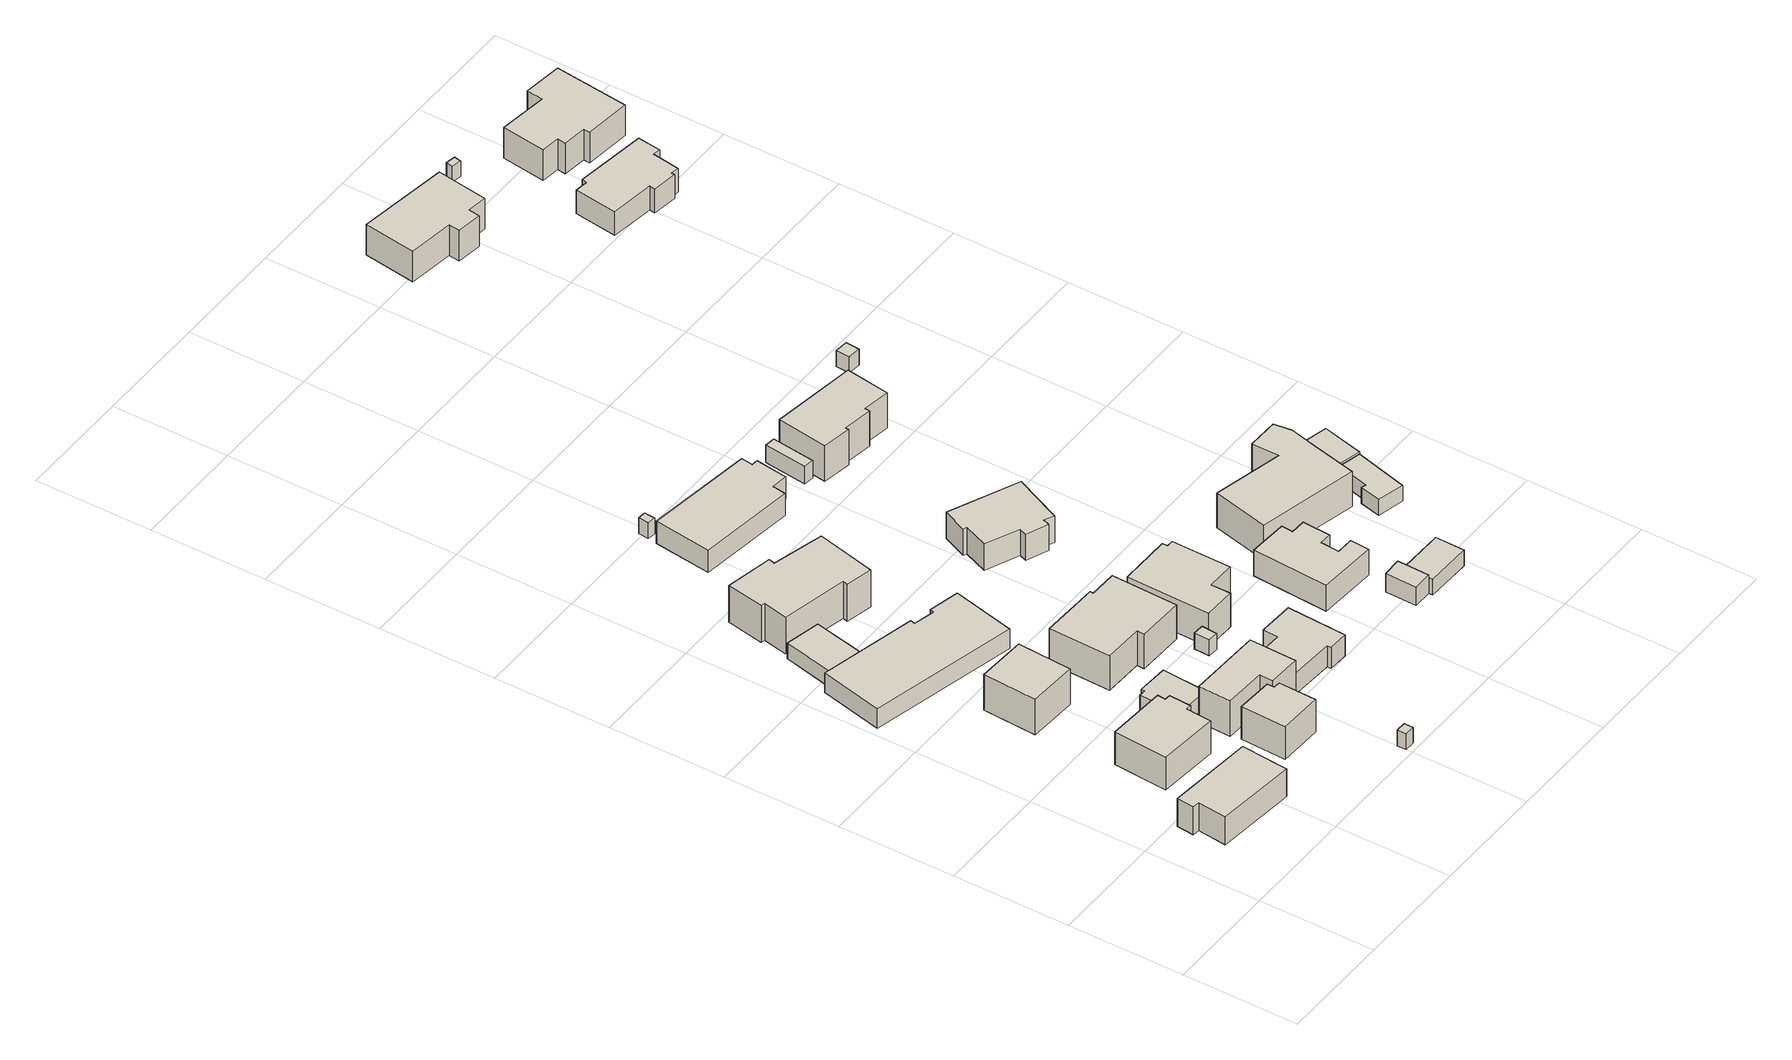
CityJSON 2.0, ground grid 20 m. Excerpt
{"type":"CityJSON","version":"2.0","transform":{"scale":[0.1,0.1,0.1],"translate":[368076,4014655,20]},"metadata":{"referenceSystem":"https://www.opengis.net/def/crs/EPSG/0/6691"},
"CityObjects":{
"building1":{"type":"Building","attributes":{"枝番":1,"利根川水系渡良瀬川洪水浸水想定区域（計画規模）.規模":"L1","利根川水系渡良瀬川洪水浸水想定区域（計画規模）.浸水ランク":"1","利根川水系渡良瀬川洪水浸水想定区域（計画規模）.浸水深":0.2,"利根川水系渡良瀬川洪水浸水想定区域（想定最大規模）.規模":"L2","利根川水系渡良瀬川洪水浸水想定区域（想定最大規模）.浸水ランク":"2","利根川水系渡良瀬川洪水浸水想定区域（想定最大規模）.浸水深":2.23,"利根川水系渡良瀬川洪水浸水想定区域（想定最大規模）.継続時間":8.1,"usage":"411","measuredHeight":6.9,"BuildingDetails.prefecture":"10","BuildingDetails.city":"10207","BuildingDetails.surveyYear":2016},"geometry":[{"type":"Solid","lod":"1","boundaries":[[[[0,1,2,3,4,5]],[[4,6,7,5]],[[3,8,6,4]],[[2,9,8,3]],[[1,10,9,2]],[[0,11,10,1]],[[5,7,11,0]],[[6,8,9,10,11,7]]]]}]},
"building2":{"type":"Building","attributes":{"枝番":1,"利根川水系渡良瀬川洪水浸水想定区域（計画規模）.規模":"L1","利根川水系渡良瀬川洪水浸水想定区域（計画規模）.浸水ランク":"1","利根川水系渡良瀬川洪水浸水想定区域（計画規模）.浸水深":0.1,"利根川水系渡良瀬川洪水浸水想定区域（想定最大規模）.規模":"L2","利根川水系渡良瀬川洪水浸水想定区域（想定最大規模）.浸水ランク":"2","利根川水系渡良瀬川洪水浸水想定区域（想定最大規模）.浸水深":2.12,"利根川水系渡良瀬川洪水浸水想定区域（想定最大規模）.継続時間":8.1,"利根川水系矢場川洪水浸水想定区域（想定最大規模）.規模":"L2","利根川水系多々良川洪水浸水想定区域（想定最大規模）.規模":"L2","利根川水系多々良川洪水浸水想定区域（想定最大規模）.浸水ランク":"1","利根川水系多々良川洪水浸水想定区域（想定最大規模）.浸水深":0.05,"usage":"411","measuredHeight":7.3,"BuildingDetails.prefecture":"10","BuildingDetails.city":"10207","BuildingDetails.surveyYear":2016},"geometry":[{"type":"Solid","lod":"1","boundaries":[[[[12,13,14,15,16,17,18,19]],[[18,20,21,19]],[[17,22,20,18]],[[16,23,22,17]],[[15,24,23,16]],[[14,25,24,15]],[[13,26,25,14]],[[12,27,26,13]],[[19,21,27,12]],[[20,22,23,24,25,26,27,21]]]]}]},
"building3":{"type":"Building","attributes":{"枝番":1,"利根川水系渡良瀬川洪水浸水想定区域（計画規模）.規模":"L1","利根川水系渡良瀬川洪水浸水想定区域（計画規模）.浸水ランク":"2","利根川水系渡良瀬川洪水浸水想定区域（計画規模）.浸水深":0.8,"利根川水系渡良瀬川洪水浸水想定区域（想定最大規模）.規模":"L2","利根川水系渡良瀬川洪水浸水想定区域（想定最大規模）.浸水ランク":"2","利根川水系渡良瀬川洪水浸水想定区域（想定最大規模）.浸水深":2.83,"利根川水系渡良瀬川洪水浸水想定区域（想定最大規模）.継続時間":8.7,"利根川水系多々良川洪水浸水想定区域（想定最大規模）.規模":"L2","利根川水系多々良川洪水浸水想定区域（想定最大規模）.浸水ランク":"1","利根川水系多々良川洪水浸水想定区域（想定最大規模）.浸水深":0.43,"usage":"411","measuredHeight":7.5,"BuildingDetails.prefecture":"10","BuildingDetails.city":"10207","BuildingDetails.surveyYear":2016},"geometry":[{"type":"Solid","lod":"1","boundaries":[[[[28,29,30,31]],[[30,32,33,31]],[[29,34,32,30]],[[28,35,34,29]],[[31,33,35,28]],[[32,34,35,33]]]]}]},
"building4":{"type":"Building","attributes":{"枝番":1,"利根川水系渡良瀬川洪水浸水想定区域（計画規模）.規模":"L1","利根川水系渡良瀬川洪水浸水想定区域（計画規模）.浸水ランク":"1","利根川水系渡良瀬川洪水浸水想定区域（計画規模）.浸水深":0.01,"利根川水系渡良瀬川洪水浸水想定区域（想定最大規模）.規模":"L2","利根川水系渡良瀬川洪水浸水想定区域（想定最大規模）.浸水ランク":"2","利根川水系渡良瀬川洪水浸水想定区域（想定最大規模）.浸水深":1.92,"利根川水系渡良瀬川洪水浸水想定区域（想定最大規模）.継続時間":7.8,"usage":"441","measuredHeight":3.4,"BuildingDetails.prefecture":"10","BuildingDetails.city":"10207","BuildingDetails.surveyYear":2016},"geometry":[{"type":"Solid","lod":"1","boundaries":[[[[36,37,38,39]],[[38,40,41,39]],[[37,42,40,38]],[[36,43,42,37]],[[39,41,43,36]],[[40,42,43,41]]]]}]},
"building5":{"type":"Building","attributes":{"枝番":1,"利根川水系渡良瀬川洪水浸水想定区域（計画規模）.規模":"L1","利根川水系渡良瀬川洪水浸水想定区域（計画規模）.浸水ランク":"1","利根川水系渡良瀬川洪水浸水想定区域（計画規模）.浸水深":0.01,"利根川水系渡良瀬川洪水浸水想定区域（想定最大規模）.規模":"L2","利根川水系渡良瀬川洪水浸水想定区域（想定最大規模）.浸水ランク":"2","利根川水系渡良瀬川洪水浸水想定区域（想定最大規模）.浸水深":2.02,"利根川水系渡良瀬川洪水浸水想定区域（想定最大規模）.継続時間":7.8,"利根川水系矢場川洪水浸水想定区域（想定最大規模）.規模":"L2","利根川水系多々良川洪水浸水想定区域（想定最大規模）.規模":"L2","利根川水系多々良川洪水浸水想定区域（想定最大規模）.浸水ランク":"1","利根川水系多々良川洪水浸水想定区域（想定最大規模）.浸水深":0.03,"usage":"441","measuredHeight":4.3,"BuildingDetails.prefecture":"10","BuildingDetails.city":"10207","BuildingDetails.surveyYear":2016},"geometry":[{"type":"Solid","lod":"1","boundaries":[[[[44,45,46,47,48,49,50,51]],[[50,52,53,51]],[[49,54,52,50]],[[48,55,54,49]],[[47,56,55,48]],[[46,57,56,47]],[[45,58,57,46]],[[44,59,58,45]],[[51,53,59,44]],[[52,54,55,56,57,58,59,53]]]]}]},
"building6":{"type":"Building","attributes":{"枝番":1,"利根川水系渡良瀬川洪水浸水想定区域（計画規模）.規模":"L1","利根川水系渡良瀬川洪水浸水想定区域（計画規模）.浸水ランク":"1","利根川水系渡良瀬川洪水浸水想定区域（計画規模）.浸水深":0.4,"利根川水系渡良瀬川洪水浸水想定区域（計画規模）.継続時間":1.7,"利根川水系渡良瀬川洪水浸水想定区域（想定最大規模）.規模":"L2","利根川水系渡良瀬川洪水浸水想定区域（想定最大規模）.浸水ランク":"2","利根川水系渡良瀬川洪水浸水想定区域（想定最大規模）.浸水深":2.43,"利根川水系渡良瀬川洪水浸水想定区域（想定最大規模）.継続時間":10.6,"利根川水系矢場川洪水浸水想定区域（想定最大規模）.規模":"L2","利根川水系矢場川洪水浸水想定区域（想定最大規模）.浸水ランク":"1","利根川水系矢場川洪水浸水想定区域（想定最大規模）.浸水深":0.06,"利根川水系多々良川洪水浸水想定区域（想定最大規模）.規模":"L2","利根川水系多々良川洪水浸水想定区域（想定最大規模）.浸水ランク":"1","利根川水系多々良川洪水浸水想定区域（想定最大規模）.浸水深":0.07,"利根川水系利根川洪水浸水想定区域（想定最大規模）.規模":"L2","利根川水系利根川洪水浸水想定区域（想定最大規模）.浸水ランク":"1","利根川水系利根川洪水浸水想定区域（想定最大規模）.浸水深":0.039,"usage":"411","measuredHeight":6.6,"BuildingDetails.prefecture":"10","BuildingDetails.city":"10207","BuildingDetails.surveyYear":2016},"geometry":[{"type":"Solid","lod":"1","boundaries":[[[[60,61,62,63,64,65]],[[64,66,67,65]],[[63,68,66,64]],[[62,69,68,63]],[[61,70,69,62]],[[60,71,70,61]],[[65,67,71,60]],[[66,68,69,70,71,67]]]]}]},
"building7":{"type":"Building","attributes":{"枝番":1,"利根川水系渡良瀬川洪水浸水想定区域（計画規模）.規模":"L1","利根川水系渡良瀬川洪水浸水想定区域（計画規模）.浸水ランク":"1","利根川水系渡良瀬川洪水浸水想定区域（計画規模）.浸水深":0.4,"利根川水系渡良瀬川洪水浸水想定区域（計画規模）.継続時間":1.5,"利根川水系渡良瀬川洪水浸水想定区域（想定最大規模）.規模":"L2","利根川水系渡良瀬川洪水浸水想定区域（想定最大規模）.浸水ランク":"2","利根川水系渡良瀬川洪水浸水想定区域（想定最大規模）.浸水深":2.43,"利根川水系渡良瀬川洪水浸水想定区域（想定最大規模）.継続時間":10.4,"利根川水系矢場川洪水浸水想定区域（想定最大規模）.規模":"L2","利根川水系多々良川洪水浸水想定区域（想定最大規模）.規模":"L2","利根川水系多々良川洪水浸水想定区域（想定最大規模）.浸水ランク":"1","利根川水系多々良川洪水浸水想定区域（想定最大規模）.浸水深":0.04,"measuredHeight":3.7,"BuildingDetails.prefecture":"10","BuildingDetails.city":"10207"},"geometry":[{"type":"Solid","lod":"1","boundaries":[[[[72,73,74,75,76,77,78,79]],[[78,80,81,79]],[[77,82,80,78]],[[76,83,82,77]],[[75,84,83,76]],[[74,85,84,75]],[[73,86,85,74]],[[72,87,86,73]],[[79,81,87,72]],[[80,82,83,84,85,86,87,81]]]]}]},
"building8":{"type":"Building","attributes":{"枝番":1,"利根川水系渡良瀬川洪水浸水想定区域（計画規模）.規模":"L1","利根川水系渡良瀬川洪水浸水想定区域（計画規模）.浸水ランク":"2","利根川水系渡良瀬川洪水浸水想定区域（計画規模）.浸水深":0.6,"利根川水系渡良瀬川洪水浸水想定区域（計画規模）.継続時間":1.2,"利根川水系渡良瀬川洪水浸水想定区域（想定最大規模）.規模":"L2","利根川水系渡良瀬川洪水浸水想定区域（想定最大規模）.浸水ランク":"2","利根川水系渡良瀬川洪水浸水想定区域（想定最大規模）.浸水深":2.6,"利根川水系渡良瀬川洪水浸水想定区域（想定最大規模）.継続時間":10.2,"利根川水系矢場川洪水浸水想定区域（想定最大規模）.規模":"L2","利根川水系矢場川洪水浸水想定区域（想定最大規模）.浸水ランク":"1","利根川水系矢場川洪水浸水想定区域（想定最大規模）.浸水深":0.12,"利根川水系多々良川洪水浸水想定区域（想定最大規模）.規模":"L2","利根川水系多々良川洪水浸水想定区域（想定最大規模）.浸水ランク":"1","利根川水系多々良川洪水浸水想定区域（想定最大規模）.浸水深":0.18,"利根川水系利根川洪水浸水想定区域（想定最大規模）.規模":"L2","利根川水系利根川洪水浸水想定区域（想定最大規模）.浸水ランク":"1","利根川水系利根川洪水浸水想定区域（想定最大規模）.浸水深":0.139,"BuildingDetails.prefecture":"10","BuildingDetails.city":"10207"},"geometry":[{"type":"Solid","lod":"1","boundaries":[[[[88,89,90,91]],[[90,92,93,91]],[[89,94,92,90]],[[88,95,94,89]],[[91,93,95,88]],[[92,94,95,93]]]]}]},
"building9":{"type":"Building","attributes":{"枝番":1,"利根川水系渡良瀬川洪水浸水想定区域（計画規模）.規模":"L1","利根川水系渡良瀬川洪水浸水想定区域（計画規模）.浸水ランク":"1","利根川水系渡良瀬川洪水浸水想定区域（計画規模）.浸水深":0.3,"利根川水系渡良瀬川洪水浸水想定区域（計画規模）.継続時間":1.7,"利根川水系渡良瀬川洪水浸水想定区域（想定最大規模）.規模":"L2","利根川水系渡良瀬川洪水浸水想定区域（想定最大規模）.浸水ランク":"2","利根川水系渡良瀬川洪水浸水想定区域（想定最大規模）.浸水深":2.29,"利根川水系渡良瀬川洪水浸水想定区域（想定最大規模）.継続時間":10.6,"利根川水系矢場川洪水浸水想定区域（想定最大規模）.規模":"L2","利根川水系矢場川洪水浸水想定区域（想定最大規模）.浸水ランク":"1","利根川水系矢場川洪水浸水想定区域（想定最大規模）.浸水深":0.11,"利根川水系多々良川洪水浸水想定区域（想定最大規模）.規模":"L2","利根川水系多々良川洪水浸水想定区域（想定最大規模）.浸水ランク":"1","利根川水系多々良川洪水浸水想定区域（想定最大規模）.浸水深":0.18,"利根川水系利根川洪水浸水想定区域（想定最大規模）.規模":"L2","利根川水系利根川洪水浸水想定区域（想定最大規模）.浸水ランク":"1","利根川水系利根川洪水浸水想定区域（想定最大規模）.浸水深":0.14,"usage":"411","measuredHeight":7.6,"BuildingDetails.prefecture":"10","BuildingDetails.city":"10207","BuildingDetails.surveyYear":2016},"geometry":[{"type":"Solid","lod":"1","boundaries":[[[[96,97,98,99,100,101]],[[100,102,103,101]],[[99,104,102,100]],[[98,105,104,99]],[[97,106,105,98]],[[96,107,106,97]],[[101,103,107,96]],[[102,104,105,106,107,103]]]]}]},
"building10":{"type":"Building","attributes":{"枝番":1,"利根川水系渡良瀬川洪水浸水想定区域（計画規模）.規模":"L1","利根川水系渡良瀬川洪水浸水想定区域（計画規模）.浸水ランク":"1","利根川水系渡良瀬川洪水浸水想定区域（計画規模）.浸水深":0.02,"利根川水系渡良瀬川洪水浸水想定区域（想定最大規模）.規模":"L2","利根川水系渡良瀬川洪水浸水想定区域（想定最大規模）.浸水ランク":"2","利根川水系渡良瀬川洪水浸水想定区域（想定最大規模）.浸水深":1.92,"利根川水系渡良瀬川洪水浸水想定区域（想定最大規模）.継続時間":7.8,"利根川水系矢場川洪水浸水想定区域（想定最大規模）.規模":"L2","利根川水系多々良川洪水浸水想定区域（想定最大規模）.規模":"L2","利根川水系多々良川洪水浸水想定区域（想定最大規模）.浸水ランク":"1","利根川水系多々良川洪水浸水想定区域（想定最大規模）.浸水深":0.22,"usage":"411","measuredHeight":8.4,"BuildingDetails.prefecture":"10","BuildingDetails.city":"10207","BuildingDetails.surveyYear":2016},"geometry":[{"type":"Solid","lod":"1","boundaries":[[[[108,109,110,111,112,113,114,115,116,117]],[[116,118,119,117]],[[115,120,118,116]],[[114,121,120,115]],[[113,122,121,114]],[[112,123,122,113]],[[111,124,123,112]],[[110,125,124,111]],[[109,126,125,110]],[[108,127,126,109]],[[117,119,127,108]],[[118,120,121,122,123,124,125,126,127,119]]]]}]},
"building11":{"type":"Building","attributes":{"枝番":1,"利根川水系渡良瀬川洪水浸水想定区域（計画規模）.規模":"L1","利根川水系渡良瀬川洪水浸水想定区域（計画規模）.浸水ランク":"1","利根川水系渡良瀬川洪水浸水想定区域（計画規模）.浸水深":0.1,"利根川水系渡良瀬川洪水浸水想定区域（計画規模）.継続時間":1.5,"利根川水系渡良瀬川洪水浸水想定区域（想定最大規模）.規模":"L2","利根川水系渡良瀬川洪水浸水想定区域（想定最大規模）.浸水ランク":"2","利根川水系渡良瀬川洪水浸水想定区域（想定最大規模）.浸水深":2.12,"利根川水系渡良瀬川洪水浸水想定区域（想定最大規模）.継続時間":10.4,"利根川水系矢場川洪水浸水想定区域（想定最大規模）.規模":"L2","利根川水系矢場川洪水浸水想定区域（想定最大規模）.浸水ランク":"1","利根川水系矢場川洪水浸水想定区域（想定最大規模）.浸水深":0.26,"利根川水系多々良川洪水浸水想定区域（想定最大規模）.規模":"L2","利根川水系多々良川洪水浸水想定区域（想定最大規模）.浸水ランク":"1","利根川水系多々良川洪水浸水想定区域（想定最大規模）.浸水深":0.04,"利根川水系利根川洪水浸水想定区域（想定最大規模）.規模":"L2","利根川水系利根川洪水浸水想定区域（想定最大規模）.浸水ランク":"1","利根川水系利根川洪水浸水想定区域（想定最大規模）.浸水深":0.04,"usage":"411","measuredHeight":8.1,"BuildingDetails.prefecture":"10","BuildingDetails.city":"10207","BuildingDetails.surveyYear":2016},"geometry":[{"type":"Solid","lod":"1","boundaries":[[[[128,129,130,131,132,133,134,135]],[[134,136,137,135]],[[133,138,136,134]],[[132,139,138,133]],[[131,140,139,132]],[[130,141,140,131]],[[129,142,141,130]],[[128,143,142,129]],[[135,137,143,128]],[[136,138,139,140,141,142,143,137]]]]}]},
"building12":{"type":"Building","attributes":{"枝番":1,"利根川水系渡良瀬川洪水浸水想定区域（計画規模）.規模":"L1","利根川水系渡良瀬川洪水浸水想定区域（計画規模）.浸水ランク":"1","利根川水系渡良瀬川洪水浸水想定区域（計画規模）.浸水深":0.4,"利根川水系渡良瀬川洪水浸水想定区域（計画規模）.継続時間":1.5,"利根川水系渡良瀬川洪水浸水想定区域（想定最大規模）.規模":"L2","利根川水系渡良瀬川洪水浸水想定区域（想定最大規模）.浸水ランク":"2","利根川水系渡良瀬川洪水浸水想定区域（想定最大規模）.浸水深":2.37,"利根川水系渡良瀬川洪水浸水想定区域（想定最大規模）.継続時間":10.4,"利根川水系矢場川洪水浸水想定区域（想定最大規模）.規模":"L2","利根川水系多々良川洪水浸水想定区域（想定最大規模）.規模":"L2","BuildingDetails.prefecture":"10","BuildingDetails.city":"10207"},"geometry":[{"type":"Solid","lod":"1","boundaries":[[[[144,145,146,147]],[[146,148,149,147]],[[145,150,148,146]],[[144,151,150,145]],[[147,149,151,144]],[[148,150,151,149]]]]}]},
"building13":{"type":"Building","attributes":{"枝番":1,"利根川水系渡良瀬川洪水浸水想定区域（計画規模）.規模":"L1","利根川水系渡良瀬川洪水浸水想定区域（計画規模）.浸水ランク":"1","利根川水系渡良瀬川洪水浸水想定区域（計画規模）.浸水深":0.4,"利根川水系渡良瀬川洪水浸水想定区域（計画規模）.継続時間":1.7,"利根川水系渡良瀬川洪水浸水想定区域（想定最大規模）.規模":"L2","利根川水系渡良瀬川洪水浸水想定区域（想定最大規模）.浸水ランク":"2","利根川水系渡良瀬川洪水浸水想定区域（想定最大規模）.浸水深":2.37,"利根川水系渡良瀬川洪水浸水想定区域（想定最大規模）.継続時間":10.6,"利根川水系矢場川洪水浸水想定区域（想定最大規模）.規模":"L2","利根川水系矢場川洪水浸水想定区域（想定最大規模）.浸水ランク":"1","利根川水系矢場川洪水浸水想定区域（想定最大規模）.浸水深":0.2,"利根川水系多々良川洪水浸水想定区域（想定最大規模）.規模":"L2","利根川水系多々良川洪水浸水想定区域（想定最大規模）.浸水ランク":"1","利根川水系多々良川洪水浸水想定区域（想定最大規模）.浸水深":0.25,"利根川水系利根川洪水浸水想定区域（想定最大規模）.規模":"L2","利根川水系利根川洪水浸水想定区域（想定最大規模）.浸水ランク":"1","利根川水系利根川洪水浸水想定区域（想定最大規模）.浸水深":0.24,"usage":"411","measuredHeight":5.1,"BuildingDetails.prefecture":"10","BuildingDetails.city":"10207","BuildingDetails.surveyYear":2016},"geometry":[{"type":"Solid","lod":"1","boundaries":[[[[152,153,154,155,156,157,158,159]],[[158,160,161,159]],[[157,162,160,158]],[[156,163,162,157]],[[155,164,163,156]],[[154,165,164,155]],[[153,166,165,154]],[[152,167,166,153]],[[159,161,167,152]],[[160,162,163,164,165,166,167,161]]]]}]},
"building14":{"type":"Building","attributes":{"枝番":1,"利根川水系渡良瀬川洪水浸水想定区域（計画規模）.規模":"L1","利根川水系渡良瀬川洪水浸水想定区域（計画規模）.浸水ランク":"2","利根川水系渡良瀬川洪水浸水想定区域（計画規模）.浸水深":0.52,"利根川水系渡良瀬川洪水浸水想定区域（想定最大規模）.規模":"L2","利根川水系渡良瀬川洪水浸水想定区域（想定最大規模）.浸水ランク":"2","利根川水系渡良瀬川洪水浸水想定区域（想定最大規模）.浸水深":2.49,"利根川水系渡良瀬川洪水浸水想定区域（想定最大規模）.継続時間":9.5,"利根川水系多々良川洪水浸水想定区域（想定最大規模）.規模":"L2","利根川水系多々良川洪水浸水想定区域（想定最大規模）.浸水ランク":"1","利根川水系多々良川洪水浸水想定区域（想定最大規模）.浸水深":0.13,"BuildingDetails.prefecture":"10","BuildingDetails.city":"10207"},"geometry":[{"type":"Solid","lod":"1","boundaries":[[[[168,169,170,171]],[[170,172,173,171]],[[169,174,172,170]],[[168,175,174,169]],[[171,173,175,168]],[[172,174,175,173]]]]}]},
"building15":{"type":"Building","attributes":{"枝番":1,"利根川水系渡良瀬川洪水浸水想定区域（計画規模）.規模":"L1","利根川水系渡良瀬川洪水浸水想定区域（計画規模）.浸水ランク":"2","利根川水系渡良瀬川洪水浸水想定区域（計画規模）.浸水深":0.52,"利根川水系渡良瀬川洪水浸水想定区域（想定最大規模）.規模":"L2","利根川水系渡良瀬川洪水浸水想定区域（想定最大規模）.浸水ランク":"2","利根川水系渡良瀬川洪水浸水想定区域（想定最大規模）.浸水深":2.52,"利根川水系渡良瀬川洪水浸水想定区域（想定最大規模）.継続時間":8.1,"利根川水系多々良川洪水浸水想定区域（想定最大規模）.規模":"L2","利根川水系多々良川洪水浸水想定区域（想定最大規模）.浸水ランク":"1","利根川水系多々良川洪水浸水想定区域（想定最大規模）.浸水深":0.13,"usage":"411","measuredHeight":7.5,"BuildingDetails.prefecture":"10","BuildingDetails.city":"10207","BuildingDetails.surveyYear":2016},"geometry":[{"type":"Solid","lod":"1","boundaries":[[[[176,177,178,179,180,181,182,183]],[[182,184,185,183]],[[181,186,184,182]],[[180,187,186,181]],[[179,188,187,180]],[[178,189,188,179]],[[177,190,189,178]],[[176,191,190,177]],[[183,185,191,176]],[[184,186,187,188,189,190,191,185]]]]}]},
"building16":{"type":"Building","attributes":{"枝番":1,"利根川水系渡良瀬川洪水浸水想定区域（計画規模）.規模":"L1","利根川水系渡良瀬川洪水浸水想定区域（計画規模）.浸水ランク":"2","利根川水系渡良瀬川洪水浸水想定区域（計画規模）.浸水深":0.5,"利根川水系渡良瀬川洪水浸水想定区域（計画規模）.継続時間":1.5,"利根川水系渡良瀬川洪水浸水想定区域（想定最大規模）.規模":"L2","利根川水系渡良瀬川洪水浸水想定区域（想定最大規模）.浸水ランク":"2","利根川水系渡良瀬川洪水浸水想定区域（想定最大規模）.浸水深":2.49,"利根川水系渡良瀬川洪水浸水想定区域（想定最大規模）.継続時間":10.4,"利根川水系矢場川洪水浸水想定区域（想定最大規模）.規模":"L2","利根川水系矢場川洪水浸水想定区域（想定最大規模）.浸水ランク":"1","利根川水系矢場川洪水浸水想定区域（想定最大規模）.浸水深":0.26,"利根川水系多々良川洪水浸水想定区域（想定最大規模）.規模":"L2","利根川水系多々良川洪水浸水想定区域（想定最大規模）.浸水ランク":"1","利根川水系多々良川洪水浸水想定区域（想定最大規模）.浸水深":0.3,"利根川水系利根川洪水浸水想定区域（想定最大規模）.規模":"L2","利根川水系利根川洪水浸水想定区域（想定最大規模）.浸水ランク":"1","利根川水系利根川洪水浸水想定区域（想定最大規模）.浸水深":0.04,"usage":"411","measuredHeight":8.1,"BuildingDetails.prefecture":"10","BuildingDetails.city":"10207","BuildingDetails.surveyYear":2016},"geometry":[{"type":"Solid","lod":"1","boundaries":[[[[192,193,194,195,196,197,198,199]],[[198,200,201,199]],[[197,202,200,198]],[[196,203,202,197]],[[195,204,203,196]],[[194,205,204,195]],[[193,206,205,194]],[[192,207,206,193]],[[199,201,207,192]],[[200,202,203,204,205,206,207,201]]]]}]},
"building17":{"type":"Building","attributes":{"枝番":1,"利根川水系渡良瀬川洪水浸水想定区域（計画規模）.規模":"L1","利根川水系渡良瀬川洪水浸水想定区域（計画規模）.浸水ランク":"1","利根川水系渡良瀬川洪水浸水想定区域（計画規模）.浸水深":0.3,"利根川水系渡良瀬川洪水浸水想定区域（計画規模）.継続時間":1.7,"利根川水系渡良瀬川洪水浸水想定区域（想定最大規模）.規模":"L2","利根川水系渡良瀬川洪水浸水想定区域（想定最大規模）.浸水ランク":"2","利根川水系渡良瀬川洪水浸水想定区域（想定最大規模）.浸水深":2.27,"利根川水系渡良瀬川洪水浸水想定区域（想定最大規模）.継続時間":10.5,"利根川水系矢場川洪水浸水想定区域（想定最大規模）.規模":"L2","利根川水系多々良川洪水浸水想定区域（想定最大規模）.規模":"L2","利根川水系利根川洪水浸水想定区域（想定最大規模）.規模":"L2","利根川水系利根川洪水浸水想定区域（想定最大規模）.浸水ランク":"1","利根川水系利根川洪水浸水想定区域（想定最大規模）.浸水深":0.04,"usage":"411","measuredHeight":6.4,"BuildingDetails.prefecture":"10","BuildingDetails.city":"10207","BuildingDetails.surveyYear":2016},"geometry":[{"type":"Solid","lod":"1","boundaries":[[[[208,209,210,211,212,213,214,215,216,217]],[[216,218,219,217]],[[215,220,218,216]],[[214,221,220,215]],[[213,222,221,214]],[[212,223,222,213]],[[211,224,223,212]],[[210,225,224,211]],[[209,226,225,210]],[[208,227,226,209]],[[217,219,227,208]],[[218,220,221,222,223,224,225,226,227,219]]]]}]},
"building18":{"type":"Building","attributes":{"枝番":1,"利根川水系渡良瀬川洪水浸水想定区域（計画規模）.規模":"L1","利根川水系渡良瀬川洪水浸水想定区域（計画規模）.浸水ランク":"2","利根川水系渡良瀬川洪水浸水想定区域（計画規模）.浸水深":0.5,"利根川水系渡良瀬川洪水浸水想定区域（計画規模）.継続時間":2.5,"利根川水系渡良瀬川洪水浸水想定区域（想定最大規模）.規模":"L2","利根川水系渡良瀬川洪水浸水想定区域（想定最大規模）.浸水ランク":"2","利根川水系渡良瀬川洪水浸水想定区域（想定最大規模）.浸水深":2.42,"利根川水系渡良瀬川洪水浸水想定区域（想定最大規模）.継続時間":11.3,"利根川水系矢場川洪水浸水想定区域（想定最大規模）.規模":"L2","利根川水系矢場川洪水浸水想定区域（想定最大規模）.浸水ランク":"1","利根川水系矢場川洪水浸水想定区域（想定最大規模）.浸水深":0.17,"利根川水系多々良川洪水浸水想定区域（想定最大規模）.規模":"L2","利根川水系多々良川洪水浸水想定区域（想定最大規模）.浸水ランク":"1","利根川水系多々良川洪水浸水想定区域（想定最大規模）.浸水深":0.01,"利根川水系利根川洪水浸水想定区域（想定最大規模）.規模":"L2","利根川水系利根川洪水浸水想定区域（想定最大規模）.浸水ランク":"1","利根川水系利根川洪水浸水想定区域（想定最大規模）.浸水深":0.04,"usage":"411","measuredHeight":6.3,"BuildingDetails.prefecture":"10","BuildingDetails.city":"10207","BuildingDetails.surveyYear":2016},"geometry":[{"type":"Solid","lod":"1","boundaries":[[[[228,229,230,231,232,233,234,235,236,237]],[[236,238,239,237]],[[235,240,238,236]],[[234,241,240,235]],[[233,242,241,234]],[[232,243,242,233]],[[231,244,243,232]],[[230,245,244,231]],[[229,246,245,230]],[[228,247,246,229]],[[237,239,247,228]],[[238,240,241,242,243,244,245,246,247,239]]]]}]},
"building19":{"type":"Building","attributes":{"枝番":1,"利根川水系渡良瀬川洪水浸水想定区域（計画規模）.規模":"L1","利根川水系渡良瀬川洪水浸水想定区域（計画規模）.浸水ランク":"1","利根川水系渡良瀬川洪水浸水想定区域（計画規模）.浸水深":0.1,"利根川水系渡良瀬川洪水浸水想定区域（想定最大規模）.規模":"L2","利根川水系渡良瀬川洪水浸水想定区域（想定最大規模）.浸水ランク":"2","利根川水系渡良瀬川洪水浸水想定区域（想定最大規模）.浸水深":2.02,"利根川水系渡良瀬川洪水浸水想定区域（想定最大規模）.継続時間":8.1,"usage":"411","measuredHeight":3.8,"BuildingDetails.prefecture":"10","BuildingDetails.city":"10207","BuildingDetails.surveyYear":2016},"geometry":[{"type":"Solid","lod":"1","boundaries":[[[[248,249,250,251]],[[250,252,253,251]],[[249,254,252,250]],[[248,255,254,249]],[[251,253,255,248]],[[252,254,255,253]]]]}]},
"building20":{"type":"Building","attributes":{"枝番":1,"利根川水系渡良瀬川洪水浸水想定区域（計画規模）.規模":"L1","利根川水系渡良瀬川洪水浸水想定区域（計画規模）.浸水ランク":"1","利根川水系渡良瀬川洪水浸水想定区域（計画規模）.浸水深":0.4,"利根川水系渡良瀬川洪水浸水想定区域（計画規模）.継続時間":0.7,"利根川水系渡良瀬川洪水浸水想定区域（想定最大規模）.規模":"L2","利根川水系渡良瀬川洪水浸水想定区域（想定最大規模）.浸水ランク":"2","利根川水系渡良瀬川洪水浸水想定区域（想定最大規模）.浸水深":2.31,"利根川水系渡良瀬川洪水浸水想定区域（想定最大規模）.継続時間":9.8,"利根川水系矢場川洪水浸水想定区域（想定最大規模）.規模":"L2","利根川水系矢場川洪水浸水想定区域（想定最大規模）.浸水ランク":"1","利根川水系矢場川洪水浸水想定区域（想定最大規模）.浸水深":0.07,"利根川水系多々良川洪水浸水想定区域（想定最大規模）.規模":"L2","利根川水系多々良川洪水浸水想定区域（想定最大規模）.浸水ランク":"1","利根川水系多々良川洪水浸水想定区域（想定最大規模）.浸水深":0.11,"利根川水系利根川洪水浸水想定区域（想定最大規模）.規模":"L2","利根川水系利根川洪水浸水想定区域（想定最大規模）.浸水ランク":"1","利根川水系利根川洪水浸水想定区域（想定最大規模）.浸水深":0.14,"measuredHeight":4.4,"BuildingDetails.prefecture":"10","BuildingDetails.city":"10207"},"geometry":[{"type":"Solid","lod":"1","boundaries":[[[[256,257,258,259,260]],[[259,261,262,260]],[[258,263,261,259]],[[257,264,263,258]],[[256,265,264,257]],[[260,262,265,256]],[[261,263,264,265,262]]]]}]},
"building21":{"type":"Building","attributes":{"枝番":1,"利根川水系渡良瀬川洪水浸水想定区域（計画規模）.規模":"L1","利根川水系渡良瀬川洪水浸水想定区域（計画規模）.浸水ランク":"1","利根川水系渡良瀬川洪水浸水想定区域（計画規模）.浸水深":0.4,"利根川水系渡良瀬川洪水浸水想定区域（計画規模）.継続時間":0.7,"利根川水系渡良瀬川洪水浸水想定区域（想定最大規模）.規模":"L2","利根川水系渡良瀬川洪水浸水想定区域（想定最大規模）.浸水ランク":"2","利根川水系渡良瀬川洪水浸水想定区域（想定最大規模）.浸水深":2.31,"利根川水系渡良瀬川洪水浸水想定区域（想定最大規模）.継続時間":9.8,"利根川水系矢場川洪水浸水想定区域（想定最大規模）.規模":"L2","利根川水系矢場川洪水浸水想定区域（想定最大規模）.浸水ランク":"1","利根川水系矢場川洪水浸水想定区域（想定最大規模）.浸水深":0.07,"利根川水系多々良川洪水浸水想定区域（想定最大規模）.規模":"L2","利根川水系多々良川洪水浸水想定区域（想定最大規模）.浸水ランク":"1","利根川水系多々良川洪水浸水想定区域（想定最大規模）.浸水深":0.01,"利根川水系利根川洪水浸水想定区域（想定最大規模）.規模":"L2","利根川水系利根川洪水浸水想定区域（想定最大規模）.浸水ランク":"1","利根川水系利根川洪水浸水想定区域（想定最大規模）.浸水深":0.04,"usage":"451","measuredHeight":3.2,"BuildingDetails.prefecture":"10","BuildingDetails.city":"10207","BuildingDetails.surveyYear":2016},"geometry":[{"type":"Solid","lod":"1","boundaries":[[[[266,260,259,267,268]],[[267,269,270,268]],[[259,271,269,267]],[[260,272,271,259]],[[266,273,272,260]],[[268,270,273,266]],[[269,271,272,273,270]]]]}]},
"building22":{"type":"Building","attributes":{"枝番":1,"利根川水系渡良瀬川洪水浸水想定区域（計画規模）.規模":"L1","利根川水系渡良瀬川洪水浸水想定区域（計画規模）.浸水ランク":"1","利根川水系渡良瀬川洪水浸水想定区域（計画規模）.浸水深":0.1,"利根川水系渡良瀬川洪水浸水想定区域（想定最大規模）.規模":"L2","利根川水系渡良瀬川洪水浸水想定区域（想定最大規模）.浸水ランク":"2","利根川水系渡良瀬川洪水浸水想定区域（想定最大規模）.浸水深":1.81,"利根川水系渡良瀬川洪水浸水想定区域（想定最大規模）.継続時間":8.1,"usage":"411","measuredHeight":8.2,"BuildingDetails.prefecture":"10","BuildingDetails.city":"10207","BuildingDetails.surveyYear":2016},"geometry":[{"type":"Solid","lod":"1","boundaries":[[[[274,275,276,277,278,279,280,281]],[[280,282,283,281]],[[279,284,282,280]],[[278,285,284,279]],[[277,286,285,278]],[[276,287,286,277]],[[275,288,287,276]],[[274,289,288,275]],[[281,283,289,274]],[[282,284,285,286,287,288,289,283]]]]}]},
"building23":{"type":"Building","attributes":{"枝番":1,"利根川水系渡良瀬川洪水浸水想定区域（計画規模）.規模":"L1","利根川水系渡良瀬川洪水浸水想定区域（計画規模）.浸水ランク":"1","利根川水系渡良瀬川洪水浸水想定区域（計画規模）.浸水深":0.4,"利根川水系渡良瀬川洪水浸水想定区域（計画規模）.継続時間":2.5,"利根川水系渡良瀬川洪水浸水想定区域（想定最大規模）.規模":"L2","利根川水系渡良瀬川洪水浸水想定区域（想定最大規模）.浸水ランク":"2","利根川水系渡良瀬川洪水浸水想定区域（想定最大規模）.浸水深":2.29,"利根川水系渡良瀬川洪水浸水想定区域（想定最大規模）.継続時間":11.3,"利根川水系矢場川洪水浸水想定区域（想定最大規模）.規模":"L2","利根川水系矢場川洪水浸水想定区域（想定最大規模）.浸水ランク":"1","利根川水系矢場川洪水浸水想定区域（想定最大規模）.浸水深":0.28,"利根川水系多々良川洪水浸水想定区域（想定最大規模）.規模":"L2","利根川水系多々良川洪水浸水想定区域（想定最大規模）.浸水ランク":"1","利根川水系多々良川洪水浸水想定区域（想定最大規模）.浸水深":0.32,"利根川水系利根川洪水浸水想定区域（想定最大規模）.規模":"L2","利根川水系利根川洪水浸水想定区域（想定最大規模）.浸水ランク":"1","利根川水系利根川洪水浸水想定区域（想定最大規模）.浸水深":0.14,"usage":"411","measuredHeight":8.6,"BuildingDetails.prefecture":"10","BuildingDetails.city":"10207","BuildingDetails.surveyYear":2016},"geometry":[{"type":"Solid","lod":"1","boundaries":[[[[290,291,292,293,294,295,296,297,298]],[[297,299,300,298]],[[296,301,299,297]],[[295,302,301,296]],[[294,303,302,295]],[[293,304,303,294]],[[292,305,304,293]],[[291,306,305,292]],[[290,307,306,291]],[[298,300,307,290]],[[299,301,302,303,304,305,306,307,300]]]]}]},
"building24":{"type":"Building","attributes":{"枝番":1,"利根川水系渡良瀬川洪水浸水想定区域（計画規模）.規模":"L1","利根川水系渡良瀬川洪水浸水想定区域（計画規模）.浸水ランク":"2","利根川水系渡良瀬川洪水浸水想定区域（計画規模）.浸水深":0.6,"利根川水系渡良瀬川洪水浸水想定区域（計画規模）.継続時間":4.5,"利根川水系渡良瀬川洪水浸水想定区域（想定最大規模）.規模":"L2","利根川水系渡良瀬川洪水浸水想定区域（想定最大規模）.浸水ランク":"2","利根川水系渡良瀬川洪水浸水想定区域（想定最大規模）.浸水深":2.45,"利根川水系渡良瀬川洪水浸水想定区域（想定最大規模）.継続時間":14.4,"利根川水系矢場川洪水浸水想定区域（想定最大規模）.規模":"L2","利根川水系矢場川洪水浸水想定区域（想定最大規模）.浸水ランク":"1","利根川水系矢場川洪水浸水想定区域（想定最大規模）.浸水深":0.02,"利根川水系多々良川洪水浸水想定区域（想定最大規模）.規模":"L2","利根川水系多々良川洪水浸水想定区域（想定最大規模）.浸水ランク":"1","利根川水系多々良川洪水浸水想定区域（想定最大規模）.浸水深":0.01,"利根川水系利根川洪水浸水想定区域（想定最大規模）.規模":"L2","利根川水系利根川洪水浸水想定区域（想定最大規模）.浸水ランク":"1","利根川水系利根川洪水浸水想定区域（想定最大規模）.浸水深":0.14,"measuredHeight":7,"BuildingDetails.prefecture":"10","BuildingDetails.city":"10207"},"geometry":[{"type":"Solid","lod":"1","boundaries":[[[[308,309,310,311,312,313]],[[312,314,315,313]],[[311,316,314,312]],[[310,317,316,311]],[[309,318,317,310]],[[308,319,318,309]],[[313,315,319,308]],[[314,316,317,318,319,315]]]]}]},
"building25":{"type":"Building","attributes":{"枝番":1,"利根川水系渡良瀬川洪水浸水想定区域（計画規模）.規模":"L1","利根川水系渡良瀬川洪水浸水想定区域（計画規模）.浸水ランク":"2","利根川水系渡良瀬川洪水浸水想定区域（計画規模）.浸水深":0.8,"利根川水系渡良瀬川洪水浸水想定区域（計画規模）.継続時間":4.5,"利根川水系渡良瀬川洪水浸水想定区域（想定最大規模）.規模":"L2","利根川水系渡良瀬川洪水浸水想定区域（想定最大規模）.浸水ランク":"2","利根川水系渡良瀬川洪水浸水想定区域（想定最大規模）.浸水深":2.65,"利根川水系渡良瀬川洪水浸水想定区域（想定最大規模）.継続時間":14.4,"利根川水系矢場川洪水浸水想定区域（想定最大規模）.規模":"L2","利根川水系矢場川洪水浸水想定区域（想定最大規模）.浸水ランク":"1","利根川水系矢場川洪水浸水想定区域（想定最大規模）.浸水深":0.02,"利根川水系多々良川洪水浸水想定区域（想定最大規模）.規模":"L2","利根川水系多々良川洪水浸水想定区域（想定最大規模）.浸水ランク":"1","利根川水系多々良川洪水浸水想定区域（想定最大規模）.浸水深":0.07,"利根川水系利根川洪水浸水想定区域（想定最大規模）.規模":"L2","利根川水系利根川洪水浸水想定区域（想定最大規模）.浸水ランク":"1","利根川水系利根川洪水浸水想定区域（想定最大規模）.浸水深":0.34,"measuredHeight":7.7,"BuildingDetails.prefecture":"10","BuildingDetails.city":"10207"},"geometry":[{"type":"Solid","lod":"1","boundaries":[[[[320,321,322,323,324,325]],[[324,326,327,325]],[[323,328,326,324]],[[322,329,328,323]],[[321,330,329,322]],[[320,331,330,321]],[[325,327,331,320]],[[326,328,329,330,331,327]]]]}]},
"building26":{"type":"Building","attributes":{"枝番":1,"利根川水系渡良瀬川洪水浸水想定区域（計画規模）.規模":"L1","利根川水系渡良瀬川洪水浸水想定区域（計画規模）.浸水ランク":"2","利根川水系渡良瀬川洪水浸水想定区域（計画規模）.浸水深":0.7,"利根川水系渡良瀬川洪水浸水想定区域（計画規模）.継続時間":2.6,"利根川水系渡良瀬川洪水浸水想定区域（想定最大規模）.規模":"L2","利根川水系渡良瀬川洪水浸水想定区域（想定最大規模）.浸水ランク":"2","利根川水系渡良瀬川洪水浸水想定区域（想定最大規模）.浸水深":2.57,"利根川水系渡良瀬川洪水浸水想定区域（想定最大規模）.継続時間":11.3,"利根川水系利根川洪水浸水想定区域（想定最大規模）.規模":"L2","利根川水系利根川洪水浸水想定区域（想定最大規模）.浸水ランク":"1","利根川水系利根川洪水浸水想定区域（想定最大規模）.浸水深":0.34,"BuildingDetails.prefecture":"10","BuildingDetails.city":"10207"},"geometry":[{"type":"Solid","lod":"1","boundaries":[[[[332,333,334,335]],[[334,336,337,335]],[[333,338,336,334]],[[332,339,338,333]],[[335,337,339,332]],[[336,338,339,337]]]]}]},
"building27":{"type":"Building","attributes":{"枝番":1,"利根川水系渡良瀬川洪水浸水想定区域（計画規模）.規模":"L1","利根川水系渡良瀬川洪水浸水想定区域（計画規模）.浸水ランク":"1","利根川水系渡良瀬川洪水浸水想定区域（計画規模）.浸水深":0.1,"利根川水系渡良瀬川洪水浸水想定区域（想定最大規模）.規模":"L2","利根川水系渡良瀬川洪水浸水想定区域（想定最大規模）.浸水ランク":"2","利根川水系渡良瀬川洪水浸水想定区域（想定最大規模）.浸水深":1.9,"利根川水系渡良瀬川洪水浸水想定区域（想定最大規模）.継続時間":7.9,"usage":"411","measuredHeight":8.6,"BuildingDetails.prefecture":"10","BuildingDetails.city":"10207","BuildingDetails.surveyYear":2016},"geometry":[{"type":"Solid","lod":"1","boundaries":[[[[340,341,342,343,344,345,346,347]],[[346,348,349,347]],[[345,350,348,346]],[[344,351,350,345]],[[343,352,351,344]],[[342,353,352,343]],[[341,354,353,342]],[[340,355,354,341]],[[347,349,355,340]],[[348,350,351,352,353,354,355,349]]]]}]},
"building28":{"type":"Building","attributes":{"枝番":1,"利根川水系渡良瀬川洪水浸水想定区域（計画規模）.規模":"L1","利根川水系渡良瀬川洪水浸水想定区域（計画規模）.浸水ランク":"2","利根川水系渡良瀬川洪水浸水想定区域（計画規模）.浸水深":0.6,"利根川水系渡良瀬川洪水浸水想定区域（想定最大規模）.規模":"L2","利根川水系渡良瀬川洪水浸水想定区域（想定最大規模）.浸水ランク":"2","利根川水系渡良瀬川洪水浸水想定区域（想定最大規模）.浸水深":2.49,"利根川水系渡良瀬川洪水浸水想定区域（想定最大規模）.継続時間":7.9,"BuildingDetails.prefecture":"10","BuildingDetails.city":"10207"},"geometry":[{"type":"Solid","lod":"1","boundaries":[[[[356,357,358,359]],[[358,360,361,359]],[[357,362,360,358]],[[356,363,362,357]],[[359,361,363,356]],[[360,362,363,361]]]]}]},
"building29":{"type":"Building","attributes":{"枝番":1,"利根川水系渡良瀬川洪水浸水想定区域（計画規模）.規模":"L1","利根川水系渡良瀬川洪水浸水想定区域（計画規模）.浸水ランク":"1","利根川水系渡良瀬川洪水浸水想定区域（計画規模）.浸水深":0.1,"利根川水系渡良瀬川洪水浸水想定区域（想定最大規模）.規模":"L2","利根川水系渡良瀬川洪水浸水想定区域（想定最大規模）.浸水ランク":"2","利根川水系渡良瀬川洪水浸水想定区域（想定最大規模）.浸水深":1.97,"利根川水系渡良瀬川洪水浸水想定区域（想定最大規模）.継続時間":7.7,"利根川水系利根川洪水浸水想定区域（想定最大規模）.規模":"L2","利根川水系利根川洪水浸水想定区域（想定最大規模）.浸水ランク":"1","利根川水系利根川洪水浸水想定区域（想定最大規模）.浸水深":0.04,"usage":"411","measuredHeight":5,"BuildingDetails.prefecture":"10","BuildingDetails.city":"10207","BuildingDetails.surveyYear":2016},"geometry":[{"type":"Solid","lod":"1","boundaries":[[[[364,365,366,367,368,369,370,371,372,373,374,375]],[[374,376,377,375]],[[373,378,376,374]],[[372,379,378,373]],[[371,380,379,372]],[[370,381,380,371]],[[369,382,381,370]],[[368,383,382,369]],[[367,384,383,368]],[[366,385,384,367]],[[365,386,385,366]],[[364,387,386,365]],[[375,377,387,364]],[[376,378,379,380,381,382,383,384,385,386,387,377]]]]}]},
"building30":{"type":"Building","attributes":{"枝番":1,"利根川水系渡良瀬川洪水浸水想定区域（計画規模）.規模":"L1","利根川水系渡良瀬川洪水浸水想定区域（計画規模）.浸水ランク":"1","利根川水系渡良瀬川洪水浸水想定区域（計画規模）.浸水深":0.1,"利根川水系渡良瀬川洪水浸水想定区域（計画規模）.継続時間":2.3,"利根川水系渡良瀬川洪水浸水想定区域（想定最大規模）.規模":"L2","利根川水系渡良瀬川洪水浸水想定区域（想定最大規模）.浸水ランク":"2","利根川水系渡良瀬川洪水浸水想定区域（想定最大規模）.浸水深":1.98,"利根川水系渡良瀬川洪水浸水想定区域（想定最大規模）.継続時間":11.1,"利根川水系利根川洪水浸水想定区域（想定最大規模）.規模":"L2","利根川水系利根川洪水浸水想定区域（想定最大規模）.浸水ランク":"1","利根川水系利根川洪水浸水想定区域（想定最大規模）.浸水深":0.14,"usage":"411","measuredHeight":7.6,"BuildingDetails.prefecture":"10","BuildingDetails.city":"10207","BuildingDetails.surveyYear":2016},"geometry":[{"type":"Solid","lod":"1","boundaries":[[[[388,389,390,391,392,393,394,395,396,397]],[[396,398,399,397]],[[395,400,398,396]],[[394,401,400,395]],[[393,402,401,394]],[[392,403,402,393]],[[391,404,403,392]],[[390,405,404,391]],[[389,406,405,390]],[[388,407,406,389]],[[397,399,407,388]],[[398,400,401,402,403,404,405,406,407,399]]]]}]}
},
"vertices":[
[69,105,15],[74,155,15],[62,156,15],[65,186,15],[215,172,15],[208,91,15],[215,172,68],[208,91,68],[65,186,68],[62,156,68],[74,155,68],[69,105,68],
[124,246,14],[131,339,14],[234,333,14],[233,319,14],[243,318,14],[241,280,14],[232,281,14],[229,237,14],[232,281,76],[229,237,76],[241,280,76],[243,318,76],[233,319,76],[234,333,76],[131,339,76],[124,246,76],
[124,473,12],[129,566,12],[214,562,12],[209,469,12],[214,562,80],[209,469,80],[129,566,80],[124,473,80],
[43,779,17],[62,864,17],[122,851,17],[104,766,17],[122,851,47],[104,766,47],[62,864,47],[43,779,47],
[8,671,13],[33,780,13],[200,741,13],[198,733,13],[234,724,13],[236,731,13],[289,719,13],[264,611,13],[289,719,50],[264,611,50],[236,731,50],[234,724,50],[198,733,50],[200,741,50],[33,780,50],[8,671,50],
[279,141,12],[282,219,12],[345,216,12],[345,204,12],[357,203,12],[355,138,12],[357,203,74],[355,138,74],[345,204,74],[345,216,74],[282,219,74],[279,141,74],
[261,305,13],[263,322,13],[250,322,13],[252,376,13],[264,376,13],[264,382,13],[318,379,13],[313,302,13],[318,379,43],[313,302,43],[264,382,43],[264,376,43],[252,376,43],[250,322,43],[263,322,43],[261,305,43],
[395,7,12],[395,23,12],[413,22,12],[413,7,12],[413,22,42],[413,7,42],[395,23,42],[395,7,42],
[348,208,13],[349,232,13],[277,235,13],[279,291,13],[407,287,13],[405,206,13],[407,287,81],[405,206,81],[279,291,81],[277,235,81],[349,232,81],[348,208,81],
[183,840,14],[185,849,14],[72,874,14],[81,916,14],[74,918,14],[86,982,14],[167,966,14],[164,955,14],[253,932,14],[229,830,14],[253,932,84],[229,830,84],[164,955,84],[167,966,84],[86,982,84],[74,918,84],[81,916,84],[72,874,84],[185,849,84],[183,840,84],
[335,424,12],[336,437,12],[267,439,12],[270,546,12],[372,543,12],[372,537,12],[420,536,12],[417,422,12],[420,536,77],[417,422,77],[372,537,77],[372,543,77],[270,546,77],[267,439,77],[336,437,77],[335,424,77],
[410,360,14],[411,387,14],[430,386,14],[428,359,14],[430,386,44],[428,359,44],[411,387,44],[410,360,44],
[488,200,10],[488,207,10],[407,211,10],[411,280,10],[465,278,10],[466,304,10],[528,301,10],[523,199,10],[528,301,50],[523,199,50],[466,304,50],[465,278,50],[411,280,50],[407,211,50],[488,207,50],[488,200,50],
[178,1184,13],[180,1202,13],[194,1201,13],[192,1182,13],[194,1201,43],[192,1182,43],[180,1202,43],[178,1184,43],
[164,1070,12],[177,1169,12],[363,1144,12],[360,1124,12],[371,1123,12],[364,1068,12],[336,1071,12],[332,1048,12],[336,1071,54],[332,1048,54],[364,1068,54],[371,1123,54],[360,1124,54],[363,1144,54],[177,1169,54],[164,1070,54],
[431,375,9],[433,519,9],[524,518,9],[524,509,9],[536,509,9],[535,407,9],[486,408,9],[486,374,9],[486,408,73],[486,374,73],[535,407,73],[536,509,73],[524,509,73],[524,518,73],[433,519,73],[431,375,73],
[443,702,11],[448,715,11],[391,740,11],[408,782,11],[402,784,11],[420,826,11],[538,774,11],[500,690,11],[484,698,11],[480,687,11],[484,698,61],[480,687,61],[500,690,61],[538,774,61],[420,826,61],[402,784,61],[408,782,61],[391,740,61],[448,715,61],[443,702,61],
[590,276,11],[598,408,11],[665,404,11],[664,384,11],[690,383,11],[687,335,11],[666,336,11],[664,304,11],[694,303,11],[692,270,11],[694,303,60],[692,270,60],[664,304,60],[666,336,60],[687,335,60],[690,383,60],[664,384,60],[665,404,60],[598,408,60],[590,276,60],
[406,1063,13],[415,1137,13],[433,1135,13],[424,1061,13],[433,1135,46],[424,1061,46],[415,1137,46],[406,1063,46],
[672,174,12],[673,228,12],[706,229,12],[706,217,12],[705,174,12],[706,217,47],[705,174,47],[706,229,47],[673,228,47],[672,174,47],
[705,167,12],[786,216,12],[785,166,12],[786,216,42],[785,166,42],[706,217,42],[705,174,42],[705,167,42],
[478,1040,13],[477,1034,13],[427,1042,13],[440,1130,13],[588,1109,13],[577,1033,13],[530,1040,13],[529,1032,13],[530,1040,80],[529,1032,80],[577,1033,80],[588,1109,80],[440,1130,80],[427,1042,80],[477,1034,80],[478,1040,80],
[811,378,7],[639,418,7],[662,515,7],[782,487,7],[782,534,7],[836,533,7],[840,502,7],[839,497,7],[829,457,7],[839,497,73],[829,457,73],[840,502,73],[836,533,73],[782,534,73],[782,487,73],[662,515,73],[639,418,73],[811,378,73],
[882,413,10],[858,322,10],[812,333,10],[821,369,10],[829,367,10],[843,422,10],[829,367,40],[843,422,40],[821,369,40],[812,333,40],[858,322,40],[882,413,40],
[839,497,6],[899,483,6],[882,413,6],[843,422,6],[849,452,6],[829,457,6],[849,452,44],[829,457,44],[843,422,44],[882,413,44],[899,483,44],[839,497,44],
[651,1149,11],[653,1173,11],[676,1171,11],[674,1147,11],[676,1171,41],[674,1147,41],[653,1173,41],[651,1149,41],
[540,1755,17],[542,1774,17],[464,1785,17],[477,1875,17],[634,1852,17],[621,1764,17],[587,1769,17],[584,1749,17],[587,1769,75],[584,1749,75],[621,1764,75],[634,1852,75],[477,1875,75],[464,1785,75],[542,1774,75],[540,1755,75],
[686,1864,13],[688,1876,13],[705,1873,13],[703,1861,13],[705,1873,43],[703,1861,43],[688,1876,43],[686,1864,43],
[792,1582,12],[794,1592,12],[718,1602,12],[728,1676,12],[750,1673,12],[752,1682,12],[875,1665,12],[870,1625,12],[857,1627,12],[850,1580,12],[836,1582,12],[836,1576,12],[836,1582,57],[836,1576,57],[850,1580,57],[857,1627,57],[870,1625,57],[875,1665,57],[752,1682,57],[750,1673,57],[728,1676,57],[718,1602,57],[794,1592,57],[792,1582,57],
[833,1723,12],[834,1734,12],[793,1739,12],[795,1753,12],[763,1757,12],[773,1833,12],[858,1822,12],[861,1850,12],[928,1842,12],[913,1714,12],[928,1842,70],[913,1714,70],[861,1850,70],[858,1822,70],[773,1833,70],[763,1757,70],[795,1753,70],[793,1739,70],[834,1734,70],[833,1723,70]
]}
